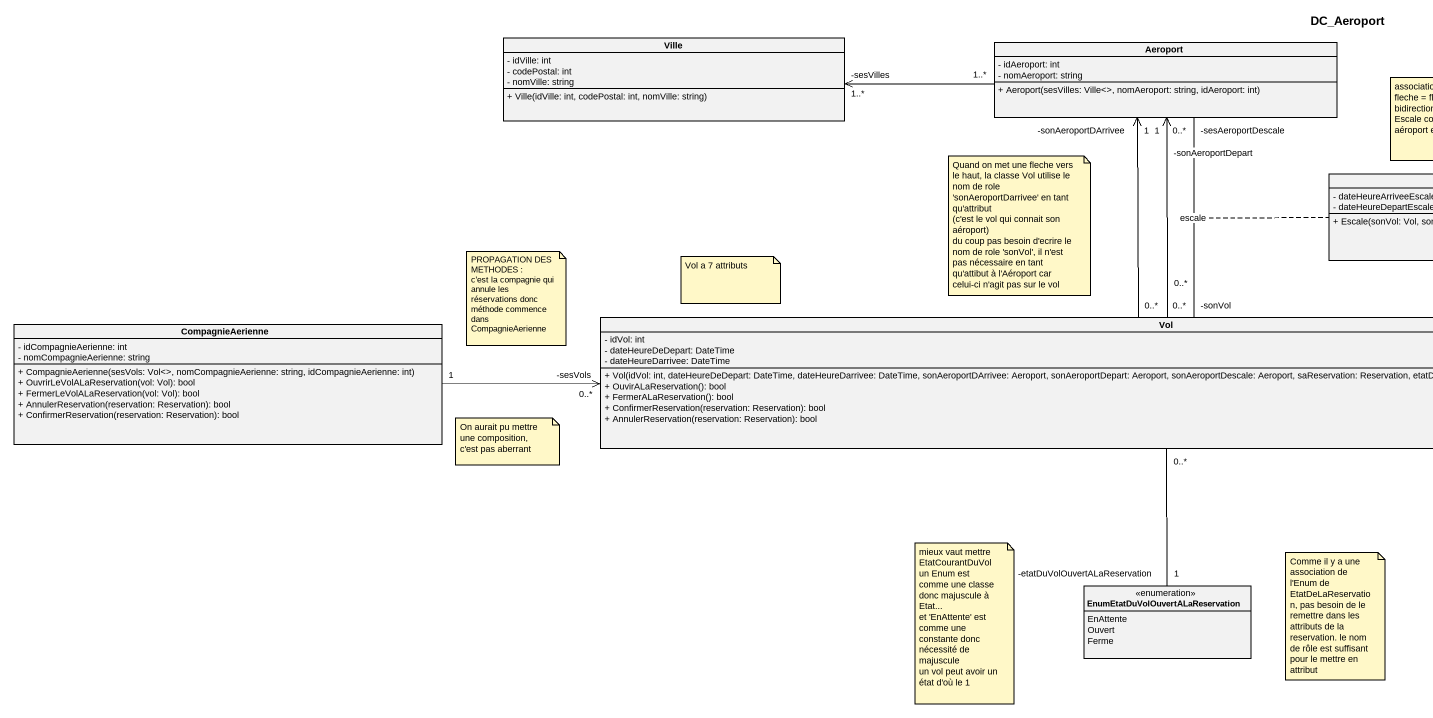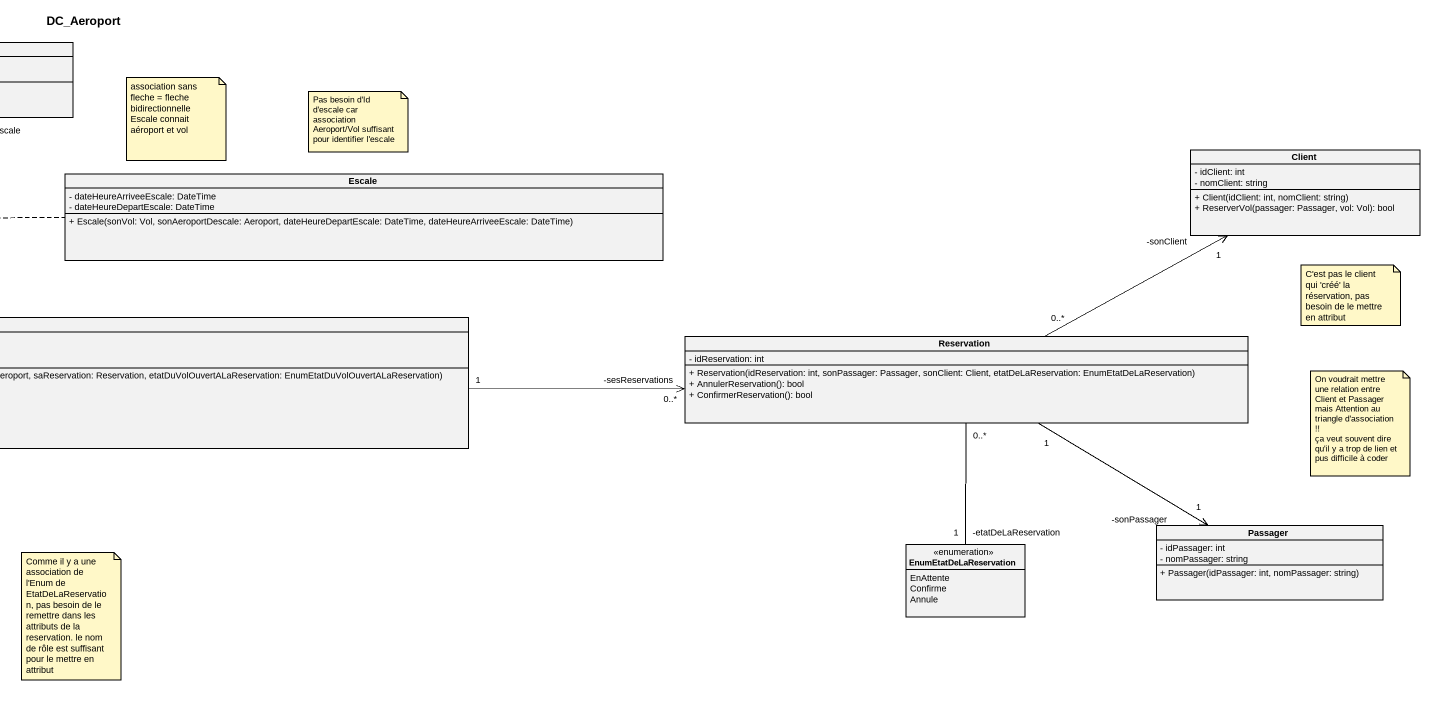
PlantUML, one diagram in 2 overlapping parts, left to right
@startuml
title DC_Aeroport
hide circle
hide empty members
skinparam classAttributeIconSize 0
class Ville {
  - idVille: int
  - codePostal: int
  - nomVille: string
  + Ville(idVille: int, codePostal: int, nomVille: string)
}
class Aeroport {
  - idAeroport: int
  - nomAeroport: string
  + Aeroport(sesVilles: Ville<>, nomAeroport: string, idAeroport: int)
}
class Client {
  - idClient: int
  - nomClient: string
  + Client(idClient: int, nomClient: string)
  + ReserverVol(passager: Passager, vol: Vol): bool
}
class Escale {
  - dateHeureArriveeEscale: DateTime
  - dateHeureDepartEscale: DateTime
  + Escale(sonVol: Vol, sonAeroportDescale: Aeroport, dateHeureDepartEscale: DateTime, dateHeureArriveeEscale: DateTime)
}
class CompagnieAerienne {
  - idCompagnieAerienne: int
  - nomCompagnieAerienne: string
  + CompagnieAerienne(sesVols: Vol<>, nomCompagnieAerienne: string, idCompagnieAerienne: int)
  + OuvrirLeVolALaReservation(vol: Vol): bool
  + FermerLeVolALaReservation(vol: Vol): bool
  + AnnulerReservation(reservation: Reservation): bool
  + ConfirmerReservation(reservation: Reservation): bool
}
class Vol {
  - idVol: int
  - dateHeureDeDepart: DateTime
  - dateHeureDarrivee: DateTime
  + Vol(idVol: int, dateHeureDeDepart: DateTime, dateHeureDarrivee: DateTime, sonAeroportDArrivee: Aeroport, sonAeroportDepart: Aeroport, sonAeroportDescale: Aeroport, saReservation: Reservation, etatDuVolOuvertALaReservation: EnumEtatDuVolOuvertALaReservation)
  + OuvirALaReservation(): bool
  + FermerALaReservation(): bool
  + ConfirmerReservation(reservation: Reservation): bool
  + AnnulerReservation(reservation: Reservation): bool
}
class Reservation {
  - idReservation: int
  + Reservation(idReservation: int, sonPassager: Passager, sonClient: Client, etatDeLaReservation: EnumEtatDeLaReservation)
  + AnnulerReservation(): bool
  + ConfirmerReservation(): bool
}
enum EnumEtatDeLaReservation {
  EnAttente
  Confirme
  Annule
}
class Passager {
  - idPassager: int
  - nomPassager: string
  + Passager(idPassager: int, nomPassager: string)
}
enum "EnumEtatDuVolOuvertALaReservation" as EnumEtatDuVolOuvertALaReserv {
  EnAttente
  Ouvert
  Ferme
}
Ville "-sesVilles\n1..*" <-right- "1..*" Aeroport
Aeroport "-sonAeroportDArrivee\n1" <-- "0..*" Vol
Aeroport "-sonAeroportDepart\n1" <-- "0..*" Vol
Client "-sonClient\n1" <-left- "0..*" Reservation
Vol "-sonVol\n0..*" -up- "-sesAeroportDescale\n0..*" Aeroport : escale
(Vol, Aeroport) .. Escale
Vol "-sesVols\n0..*" <-left- "1" CompagnieAerienne
Reservation "-sesReservations\n0..*" <-left- "1" Vol
EnumEtatDeLaReservation "-etatDeLaReservation\n1" -up- "0..*" Reservation
Passager "-sonPassager\n1" <-up- "1" Reservation
EnumEtatDuVolOuvertALaReserv "-etatDuVolOuvertALaReservation\n1" -up- "0..*" Vol
note as N1
  association sans fleche = fleche bidirectionnelle
  Escale connait aéroport et vol
end note
note as N2
  Pas besoin d'Id d'escale car association Aeroport/Vol suffisant pour identifier l'escale
end note
note as N3
  Quand on met une fleche vers le haut, la classe Vol utilise le nom de role 'sonAeroportDarrivee' en tant qu'attribut
  (c'est le vol qui connait son aéroport)
  du coup pas besoin d'ecrire le nom de role 'sonVol', il n'est pas nécessaire en tant qu'attibut à l'Aéroport car celui-ci n'agit pas sur le vol
end note
note as N4
  PROPAGATION DES METHODES :
  c'est la compagnie qui annule les réservations donc méthode commence dans CompagnieAerienne
end note
note as N5
  Vol a 7 attributs
end note
note as N6
  C'est pas le client qui 'créé' la réservation, pas besoin de le mettre en attribut
end note
note as N7
  On voudrait mettre une relation entre Client et Passager
  mais Attention au triangle d'association !!
  ça veut souvent dire qu'il y a trop de lien et pus difficile à coder
end note
note as N8
  On aurait pu mettre une composition, c'est pas aberrant
end note
note as N9
  mieux vaut mettre
  EtatCourantDuVol
  un Enum est comme une classe donc majuscule à Etat...
  et 'EnAttente' est comme une constante donc nécessité de majuscule
  un vol peut avoir un état d'où le 1
end note
note as N10
  Comme il y a une association de l'Enum de EtatDeLaReservation, pas besoin de le remettre dans les attributs de la reservation. le nom de rôle est suffisant pour le mettre en attribut
end note
@enduml
